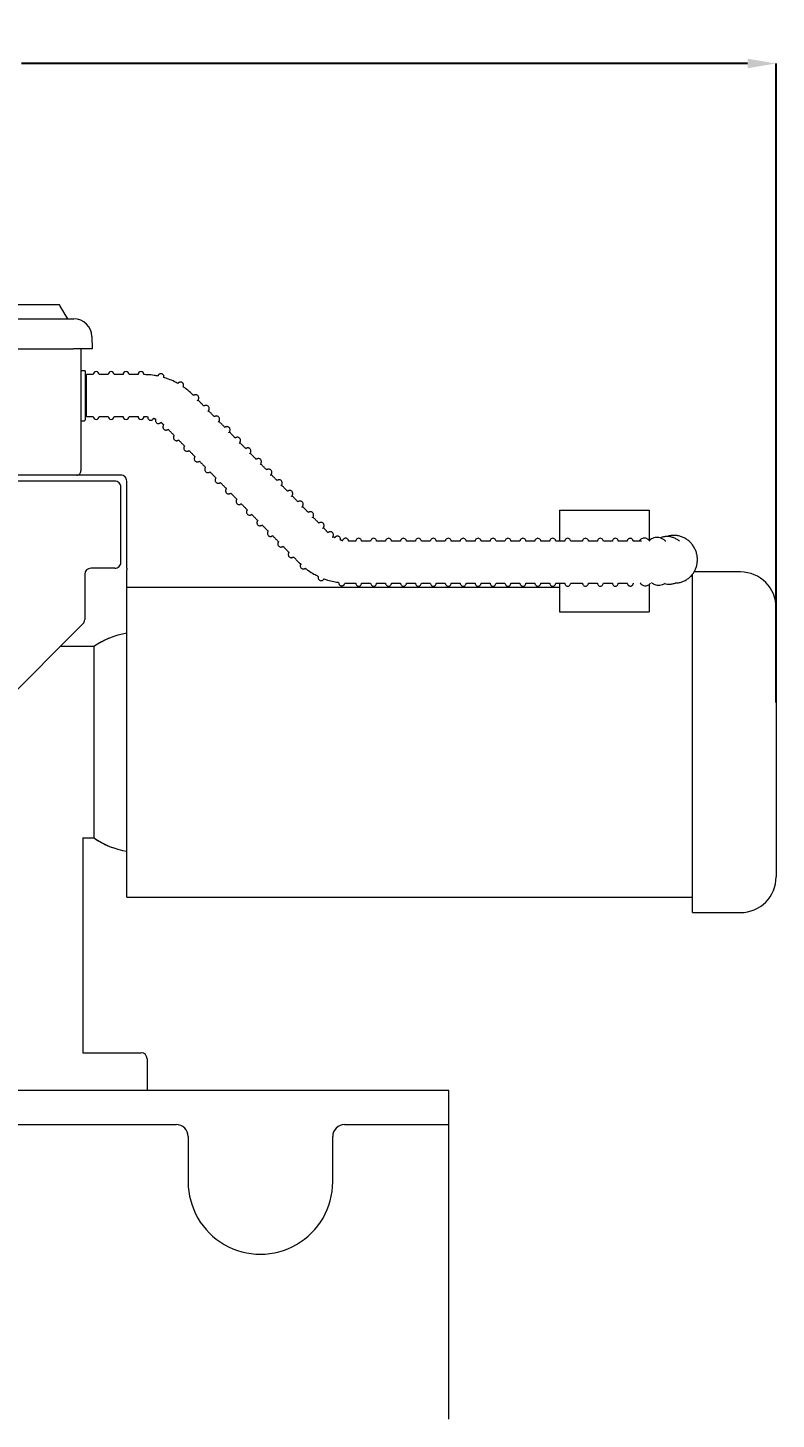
# Model space of a CAD drawing. Header units: inches. Extents: x 13.3 to 24.9, y 7.7 to 19.8.
# Drawn here: x 21.03 to 24.94, y 12.56 to 19.84 of the extents above; entities that cross this region are included whole.
import ezdxf

# ---------------------------------------------------------------- set-up
doc = ezdxf.new("R2010")
doc.units = ezdxf.units.IN
doc.header["$MEASUREMENT"] = 0
doc.header["$PDSIZE"] = -1
doc.layers.add('DIM', color=1, linetype='Continuous')
doc.styles.add('SLDTEXTSTYLE0', font='ARIAL.TTF', dxfattribs={"width": 0.7})
doc.dimstyles.new('SLDDIMSTYLE0', dxfattribs={"dimtxt": 0.125, "dimasz": 0.15, "dimexe": 0, "dimexo": 0.0625, "dimgap": 0.03125, "dimtad": 0, "dimtih": 1, "dimtoh": 1, "dimdec": 3, "dimlfac": 4, "dimrnd": 1e-09, "dimzin": 12, "dimdsep": 46, "dimtxsty": 'SLDTEXTSTYLE0', "dimsah": 1, "dimcen": 0.09, "dimadec": 0, "dimazin": 0, "dimtfac": 1, "dimtdec": 3, "dimtofl": 0, "dimtmove": 0, "dimatfit": 3, "dimfxl": 0, "dimtolj": 1, "dimtzin": 12, "dimarcsym": 0})

# ---------------------------------------------------------------- blocks, each defined once
blk = doc.blocks.new('*D13')
at = {"color": 0, "linetype": 'ByBlock', "lineweight": -2}
for p, q in [((16.5172, 18.5912), (16.5172, 19.6537)), ((16.6672, 19.6537), (20.4652, 19.6537)), ((24.7908, 19.6537), (20.9928, 19.6537)), ((24.9408, 16.3108), (24.9408, 19.6537))]:
    blk.add_line(p, q, dxfattribs=at)
at = {"color": 0, "linetype": 'ByBlock'}
for points in [[(16.5172, 19.6537), (16.6672, 19.6287), (16.6672, 19.6787)], [(24.9408, 19.6537), (24.7908, 19.6287), (24.7908, 19.6787)]]:
    blk.add_solid(points, dxfattribs=at)
at = {"layer": 'DEFPOINTS', "color": 0, "linetype": 'ByBlock'}
for p in [(16.5172, 18.5287), (24.9408, 16.2483)]:
    blk.add_point(p, dxfattribs=at)
at = {"color": 0, "linetype": 'ByBlock', "insert": (20.729, 19.6537), "char_height": 0.125, "attachment_point": 5, "style": 'SLDTEXTSTYLE0'}
blk.add_mtext('33 11/16', dxfattribs=at)

msp = doc.modelspace()

# ---------------------------------------------------------------- linework, layer by layer
at = {"color": 7, "linetype": 'Continuous', "lineweight": 15}
for p, q in [((19.717534, 18.317434), (21.26485, 18.317434)), ((21.26485, 18.317434), (21.266471, 18.317434)), ((21.360207, 18.225321), (21.361327, 18.161185)), ((19.734068, 18.161185), (21.26485, 18.161185)), ((21.361327, 18.161185), (21.26485, 18.161185)), ((21.302924, 18.161185), (21.302924, 17.527989)), ((21.302924, 18.048434), (21.320424, 18.048434)), ((21.325425, 18.04356), (21.325425, 18.005944)), ((21.325425, 18.005944), (21.325425, 17.968376)), ((21.332925, 17.907256), (21.332925, 18.026165)), ((21.325425, 17.968376), (21.325425, 17.793277)), ((21.332925, 17.807413), (21.332925, 17.907256)), ((21.325425, 17.793277), (21.325425, 17.78929)), ((21.280475, 17.500538), (19.965744, 17.500538)), ((21.144025, 17.469288), (20.574275, 17.469288)), ((21.480275, 17.469288), (21.144025, 17.469288)), ((21.511525, 17.500538), (21.280475, 17.500538)), ((21.302924, 17.527989), (21.302924, 17.522989)), ((21.542774, 17.01354), (21.542774, 17.469288)), ((21.511525, 17.044788), (21.511525, 17.43804)), ((23.807024, 17.316656), (24.275775, 17.316656)), ((23.807024, 17.316656), (23.807024, 17.251288)), ((23.807024, 17.251288), (23.807024, 17.241326)), ((24.275775, 17.316656), (24.275775, 17.251288)), ((24.275775, 17.251288), (24.275775, 17.241326)), ((23.807024, 17.241326), (23.807024, 17.154494)), ((24.275775, 17.241326), (24.275775, 17.15852)), ((21.322774, 16.98229), (21.322774, 16.745233)), ((21.480275, 17.01354), (21.354025, 17.01354)), ((21.542774, 17.01354), (21.542774, 17.00604)), ((21.542774, 16.632631), (21.542774, 17.00604)), ((24.503275, 15.212856), (24.503275, 16.98234)), ((23.807024, 16.935744), (23.807024, 16.786031)), ((24.275775, 16.928716), (24.275775, 16.786031)), ((23.807024, 16.786031), (24.275775, 16.786031)), ((24.940775, 16.806607), (24.940775, 15.400357)), ((21.313621, 16.723137), (20.893927, 16.303442)), ((21.370024, 16.603481), (21.370024, 15.603482)), ((21.542774, 16.103481), (21.542774, 16.632631)), ((21.542774, 15.297238), (21.542774, 16.632631)), ((21.542774, 15.293482), (21.542774, 16.103481)), ((21.313775, 15.603482), (21.313775, 14.479482)), ((21.313775, 15.603482), (21.313775, 14.479482)), ((21.313775, 14.479482), (21.617899, 14.479482)), ((21.313775, 14.479482), (21.617899, 14.479482)), ((21.64915, 14.448231), (21.64915, 14.282732)), ((21.64915, 14.448231), (21.64915, 14.282732)), ((23.228437, 14.282732), (20.167838, 14.282732)), ((23.228437, 12.562981), (23.228437, 14.282732)), ((19.901524, 14.10408), (21.801562, 14.10408)), ((22.682812, 14.10408), (23.228437, 14.10408)), ((21.864062, 14.041582), (21.864062, 13.804081)), ((22.620312, 13.804081), (22.620312, 14.041582))]:
    msp.add_line(p, q, dxfattribs=at)
at = {"color": 7, "linetype": 'Continuous', "lineweight": 15, "flags": 128}
msp.add_lwpolyline([(21.2336, 18.317434), (21.219665, 18.341569), (21.208505, 18.360901), (21.200127, 18.37541), (21.194539, 18.38509), (21.191743, 18.389934), (21.191393, 18.390539)], dxfattribs=at)
at = {"color": 7, "linetype": 'Continuous', "lineweight": 15}
for centre, radius, start, end in [((21.266472, 18.223685), 0.093749, 1.0003365, 90.0001756), ((21.382925, 18.026163), 0.015625, 0.0043026, 179.9956974), ((21.46105, 18.026163), 0.015625, 0.0043026, 179.9956974), ((21.539174, 18.026163), 0.015625, 0.0043026, 179.9956974), ((21.6173, 18.026163), 0.015625, 0.0043026, 179.9956974), ((21.320425, 17.789289), 0.004999, 269.9857309, 0.0142691), ((21.382925, 17.807414), 0.015625, 180.0043026, 359.9956974), ((21.46105, 17.807414), 0.015625, 180.0043026, 359.9956974), ((21.539174, 17.807414), 0.015625, 180.0043026, 359.9956974), ((21.6173, 17.807414), 0.015625, 180.0043026, 359.9956974), ((21.280475, 17.522988), 0.022449, 270.0007571, 0.0022375), ((21.480277, 17.43804), 0.031249, 0.0012325, 90.0030701), ((21.511528, 17.469292), 0.031247, 359.9932576, 90.0045911), ((22.756132, 17.154495), 0.015625, 359.9956977, 180.0043023), ((22.834257, 17.154495), 0.015625, 359.9956977, 180.0043023), ((22.912382, 17.154495), 0.015625, 359.9956977, 180.0043023), ((22.990507, 17.154495), 0.015625, 359.9935464, 180.0064536), ((23.068632, 17.154495), 0.015625, 359.9956977, 180.0043023), ((23.146757, 17.154495), 0.015625, 359.9956977, 180.0043023), ((23.224882, 17.154495), 0.015625, 359.9956977, 180.0043023), ((23.303007, 17.154495), 0.015625, 359.9956977, 180.0043023), ((23.381132, 17.154495), 0.015625, 359.9935464, 180.0064536), ((23.459257, 17.154495), 0.015625, 359.9956977, 180.0043023), ((23.537382, 17.154495), 0.015625, 359.9935464, 180.0064536), ((23.615507, 17.154495), 0.015625, 359.9956977, 180.0043023), ((23.693632, 17.154495), 0.015625, 359.9956977, 180.0043023), ((23.771757, 17.154495), 0.015625, 359.9956977, 180.0043023), ((23.849882, 17.154495), 0.015625, 359.9956977, 180.0043023), ((23.942924, 17.154495), 0.015625, 359.9956977, 180.0043023), ((24.02105, 17.154495), 0.015625, 359.9956977, 180.0043023), ((24.099175, 17.154495), 0.015625, 359.9935464, 180.0064536), ((21.480277, 17.044789), 0.031249, 269.9969299, 359.9987675), ((21.354027, 16.982288), 0.031253, 90.0042747, 179.9957253), ((24.753276, 16.806606), 0.1875, 0.0002251, 90.0001334), ((22.756132, 16.935743), 0.015625, 179.9956977, 0.0043023), ((22.834257, 16.935743), 0.015625, 179.9956977, 0.0043023), ((22.912382, 16.935743), 0.015625, 179.9956977, 0.0043023), ((22.990507, 16.935743), 0.015625, 179.9935464, 0.0064536), ((23.068632, 16.935743), 0.015625, 179.9956977, 0.0043023), ((23.146757, 16.935743), 0.015625, 179.9956977, 0.0043023), ((23.224882, 16.935743), 0.015625, 179.9956977, 0.0043023), ((23.303007, 16.935743), 0.015625, 179.9956977, 0.0043023), ((23.381132, 16.935743), 0.015625, 179.9935464, 0.0064536), ((23.459257, 16.935743), 0.015625, 179.9956977, 0.0043023), ((23.537382, 16.935743), 0.015625, 179.9935464, 0.0064536), ((23.615507, 16.935743), 0.015625, 179.9956977, 0.0043023), ((23.693632, 16.935743), 0.015625, 179.9956977, 0.0043023), ((23.771757, 16.935743), 0.015625, 179.9956977, 0.0043023), ((23.849882, 16.935743), 0.015625, 179.9956977, 0.0043023), ((23.942924, 16.935743), 0.015625, 179.9956977, 0.0043023), ((24.02105, 16.935743), 0.015625, 179.9956977, 0.0043023), ((24.099175, 16.935743), 0.015625, 179.9935464, 0.0064536), ((21.291534, 16.74523), 0.031241, 314.992627, 0.0046193), ((21.611558, 16.257465), 0.421979, 99.3813044, 124.9167281), ((21.611558, 16.257465), 0.421979, 112.5769914, 124.9167281), ((21.611396, 15.9492), 0.421641, 235.0781936, 249.795838), ((21.611396, 15.9492), 0.421641, 235.0781936, 260.6335277), ((24.753274, 15.400357), 0.187501, 270.0004384, 359.9999201), ((21.617897, 14.448229), 0.031253, 0.0042747, 89.9957253), ((21.617897, 14.448229), 0.031253, 0.0042747, 89.9957253), ((21.801565, 14.041583), 0.062497, 359.9990812, 90.0030701), ((22.682809, 14.041583), 0.062497, 89.9980055, 180.0009189), ((22.242187, 13.804081), 0.378125, 179.9999097, 0.0000903)]:
    msp.add_arc(centre, radius, start, end, dxfattribs=at)
for points in [[(21.191393, 18.390539), (17.275806, 18.390539)], [(21.367299, 18.026165), (21.332925, 18.026165)], [(21.445425, 18.026165), (21.39855, 18.026165)], [(21.523549, 18.026165), (21.476675, 18.026165)], [(21.601675, 18.026165), (21.554799, 18.026165)], [(21.634031, 18.026165), (21.632925, 18.026165)], [(21.892811, 17.916466), (21.89074, 17.918573)], [(21.947451, 17.860839), (21.914667, 17.894215)], [(22.002092, 17.805214), (21.969308, 17.838591)], [(21.302924, 17.784289), (21.320424, 17.784289)], [(21.332925, 17.807413), (21.367299, 17.807413)], [(21.39855, 17.807413), (21.445425, 17.807413)], [(21.476675, 17.807413), (21.523549, 17.807413)], [(21.554799, 17.807413), (21.601675, 17.807413)], [(21.632925, 17.807413), (21.634031, 17.807413)], [(21.683054, 17.798564), (21.69507, 17.793268)], [(21.721345, 17.777116), (21.734686, 17.765282)], [(21.734686, 17.765282), (21.736757, 17.763172)], [(22.056734, 17.74959), (22.023949, 17.782966)], [(21.758613, 17.740923), (21.791397, 17.707547)], [(21.813254, 17.685296), (21.846039, 17.651922)], [(22.111375, 17.693965), (22.078591, 17.727339)], [(21.867895, 17.629672), (21.90068, 17.596298)], [(22.166016, 17.63834), (22.133232, 17.671714)], [(22.220657, 17.582713), (22.187872, 17.616089)], [(21.922537, 17.574047), (21.955322, 17.540671)], [(22.275299, 17.527088), (22.242514, 17.560464)], [(21.977178, 17.518422), (22.009962, 17.485046)], [(22.32994, 17.471463), (22.297155, 17.504837)], [(22.031819, 17.462795), (22.064603, 17.429421)], [(22.08646, 17.40717), (22.119245, 17.373796)], [(22.384581, 17.415839), (22.351797, 17.449213)], [(22.439222, 17.360214), (22.406437, 17.393588)], [(22.141102, 17.351546), (22.173886, 17.318169)], [(22.493864, 17.304587), (22.461079, 17.337963)], [(22.195743, 17.295921), (22.228528, 17.262545)], [(22.548505, 17.248962), (22.51572, 17.282338)], [(22.250383, 17.240296), (22.283168, 17.20692)], [(22.305025, 17.184669), (22.33781, 17.151295)], [(22.597034, 17.199558), (22.570362, 17.226711)], [(22.631516, 17.172586), (22.620494, 17.179682)], [(22.359666, 17.129044), (22.392451, 17.09567)], [(22.672594, 17.157368), (22.659927, 17.16074)], [(22.740507, 17.154494), (22.703341, 17.154494)], [(22.818632, 17.154494), (22.771757, 17.154494)], [(22.896757, 17.154494), (22.849882, 17.154494)], [(22.974882, 17.154494), (22.928007, 17.154494)], [(23.053007, 17.154494), (23.006132, 17.154494)], [(23.131132, 17.154494), (23.084257, 17.154494)], [(23.209257, 17.154494), (23.162383, 17.154494)], [(23.287382, 17.154494), (23.240507, 17.154494)], [(23.365508, 17.154494), (23.318632, 17.154494)], [(23.443632, 17.154494), (23.396757, 17.154494)], [(23.521757, 17.154494), (23.474882, 17.154494)], [(23.599882, 17.154494), (23.553006, 17.154494)], [(23.678007, 17.154494), (23.631132, 17.154494)], [(23.756132, 17.154494), (23.709257, 17.154494)], [(23.834257, 17.154494), (23.787382, 17.154494)], [(23.927299, 17.154494), (23.865507, 17.154494)], [(24.005425, 17.154494), (23.958549, 17.154494)], [(24.08355, 17.154494), (24.036675, 17.154494)], [(24.161318, 17.154494), (24.114799, 17.154494)], [(22.414308, 17.073419), (22.44386, 17.043336)], [(22.44386, 17.043336), (22.453548, 17.033836)], [(24.753275, 16.994105), (24.511213, 16.994105)], [(22.139525, 16.913482), (21.542774, 16.913482)], [(23.807024, 16.913482), (22.139525, 16.913482)], [(22.68366, 16.936141), (22.700567, 16.935744)], [(22.700567, 16.935744), (22.740507, 16.935744)], [(22.771757, 16.935744), (22.818632, 16.935744)], [(22.849882, 16.935744), (22.896757, 16.935744)], [(22.928007, 16.935744), (22.974882, 16.935744)], [(23.006132, 16.935744), (23.053007, 16.935744)], [(23.084257, 16.935744), (23.131132, 16.935744)], [(23.162383, 16.935744), (23.209257, 16.935744)], [(23.240507, 16.935744), (23.287382, 16.935744)], [(23.318632, 16.935744), (23.365508, 16.935744)], [(23.396757, 16.935744), (23.443632, 16.935744)], [(23.474882, 16.935744), (23.521757, 16.935744)], [(23.553006, 16.935744), (23.599882, 16.935744)], [(23.631132, 16.935744), (23.678007, 16.935744)], [(23.709257, 16.935744), (23.756132, 16.935744)], [(23.787382, 16.935744), (23.834257, 16.935744)], [(23.865507, 16.935744), (23.927299, 16.935744)], [(23.958549, 16.935744), (24.005425, 16.935744)], [(24.036675, 16.935744), (24.08355, 16.935744)], [(24.114799, 16.935744), (24.162023, 16.935744)], [(21.370024, 16.603481), (21.193966, 16.603481)], [(21.370024, 16.603481), (21.193966, 16.603481)], [(21.313775, 15.603482), (21.370024, 15.603482)], [(21.313775, 15.603482), (21.370024, 15.603482)], [(21.542774, 15.293482), (22.139525, 15.293482)], [(22.139525, 15.293482), (24.503275, 15.293482)], [(24.503275, 15.212856), (24.753275, 15.212856)]]:
    msp.add_open_spline(points, degree=1, dxfattribs=at)
for points, knots in [([(21.320424, 18.048434), (21.32098, 18.048381), (21.322086, 18.048276), (21.323567, 18.047461), (21.324708, 18.04625), (21.325303, 18.044894), (21.325419, 18.043966), (21.325425, 18.043584), (21.325425, 18.04356)], [0, 0, 0, 0, 0.21495588, 0.42796418, 0.63951626, 0.85178595, 0.99057902, 1, 1, 1, 1]), ([(21.706514, 18.018798), (21.699623, 18.020086), (21.681777, 18.023419), (21.65751, 18.025787), (21.6402, 18.026065), (21.634031, 18.026165)], [0, 0, 0, 0, 0.28821205, 0.74636977, 1, 1, 1, 1]), ([(21.736723, 18.011371), (21.736813, 18.012033), (21.737003, 18.013429), (21.737061, 18.015606), (21.736817, 18.018171), (21.735937, 18.021436), (21.733772, 18.025305), (21.729865, 18.028904), (21.724563, 18.031083), (21.719092, 18.031199), (21.71456, 18.029747), (21.711376, 18.027689), (21.709298, 18.025605), (21.708002, 18.023823), (21.707115, 18.022279), (21.706458, 18.020895), (21.706107, 18.019953), (21.705955, 18.019545)], [0, 0, 0, 0, 0.040824752, 0.086166637, 0.132961588, 0.19802291, 0.291731652, 0.400314541, 0.516797248, 0.634712297, 0.727365628, 0.804009787, 0.864490084, 0.906422429, 0.938493115, 0.973360972, 1, 1, 1, 1]), ([(21.81118, 17.979593), (21.805016, 17.98293), (21.789056, 17.991569), (21.763944, 18.002492), (21.7446, 18.008679), (21.735866, 18.011472)], [0, 0, 0, 0, 0.25662346, 0.66438046, 1, 1, 1, 1]), ([(21.8385, 17.964133), (21.838766, 17.96486), (21.839425, 17.966662), (21.840006, 17.969839), (21.83998, 17.973924), (21.838643, 17.97864), (21.835406, 17.983291), (21.830466, 17.986587), (21.825123, 17.98778), (21.820546, 17.987334), (21.817122, 17.986105), (21.814481, 17.984561), (21.812188, 17.982678), (21.810665, 17.981236), (21.809919, 17.980328), (21.809878, 17.980278)], [0, 0, 0, 0, 0.047333929, 0.117454837, 0.196639501, 0.295806295, 0.413103044, 0.536282044, 0.650793471, 0.741482396, 0.814490136, 0.872076854, 0.927964939, 0.996084808, 1, 1, 1, 1]), ([(21.89074, 17.918573), (21.885739, 17.923485), (21.872796, 17.936194), (21.854657, 17.95112), (21.841217, 17.960561), (21.836883, 17.963605)], [0, 0, 0, 0, 0.29908898, 0.77399773, 1, 1, 1, 1]), ([(21.912883, 17.88936), (21.913164, 17.889722), (21.914891, 17.891942), (21.917056, 17.895392), (21.918958, 17.90003), (21.919732, 17.904435), (21.91915, 17.90975), (21.916399, 17.915193), (21.911757, 17.919194), (21.906615, 17.921034), (21.902138, 17.921233), (21.898437, 17.920546), (21.895114, 17.919241), (21.892952, 17.918161), (21.891887, 17.917432), (21.891871, 17.917421)], [0, 0, 0, 0, 0.02515969, 0.15424645, 0.22169831, 0.29899864, 0.39707512, 0.50973001, 0.62512002, 0.72433861, 0.80354634, 0.86827064, 0.92921427, 0.99893516, 1, 1, 1, 1]), ([(21.967524, 17.833735), (21.967805, 17.834097), (21.969532, 17.836316), (21.971698, 17.839765), (21.973598, 17.844403), (21.974374, 17.848808), (21.97379, 17.854123), (21.971042, 17.859567), (21.966398, 17.86357), (21.961257, 17.865409), (21.956776, 17.865609), (21.953085, 17.864908), (21.949932, 17.86373), (21.948046, 17.862656), (21.947127, 17.862132)], [0, 0, 0, 0, 0.02543911, 0.15621555, 0.22453642, 0.30284545, 0.40219706, 0.5163554, 0.63324563, 0.73377465, 0.81398845, 0.87955426, 0.94129024, 1, 1, 1, 1]), ([(21.634031, 17.807413), (21.636789, 17.807393), (21.643186, 17.807348), (21.649505, 17.806332), (21.653099, 17.805754)], [0, 0, 0, 0, 0.43114675, 1, 1, 1, 1]), ([(21.652632, 17.804433), (21.652614, 17.803967), (21.652566, 17.802728), (21.652816, 17.800421), (21.653704, 17.797139), (21.655898, 17.793264), (21.659833, 17.789682), (21.665144, 17.787536), (21.670603, 17.787448), (21.675113, 17.788913), (21.678279, 17.790976), (21.680343, 17.793058), (21.68163, 17.794835), (21.682518, 17.796377), (21.683056, 17.797538), (21.683346, 17.798236), (21.683414, 17.798405)], [0, 0, 0, 0, 0.022393697, 0.05950384, 0.110931398, 0.184756294, 0.270132843, 0.361596269, 0.45375719, 0.526259202, 0.586233703, 0.633516047, 0.666247159, 0.691357155, 0.718875187, 0.727634431, 0.727634431, 0.727634431, 0.727634431]), ([(21.693732, 17.791982), (21.693546, 17.791348), (21.69297, 17.78939), (21.692724, 17.785861), (21.693484, 17.781218), (21.695946, 17.776423), (21.700411, 17.772384), (21.705863, 17.770408), (21.710876, 17.770396), (21.714668, 17.771432), (21.717514, 17.772895), (21.719855, 17.774604), (21.721222, 17.775897), (21.721918, 17.776607)], [0, 0, 0, 0, 0.016821223, 0.051936072, 0.089019081, 0.135557641, 0.186412533, 0.23886153, 0.279464187, 0.31230574, 0.338086107, 0.36059716, 0.385936495, 0.385936495, 0.385936495, 0.385936495]), ([(21.736428, 17.764782), (21.735542, 17.763492), (21.733973, 17.761207), (21.732461, 17.757278), (21.731681, 17.752897), (21.732296, 17.747564), (21.735074, 17.742131), (21.739733, 17.738153), (21.744872, 17.736346), (21.74934, 17.736154), (21.753023, 17.736867), (21.756309, 17.738107), (21.758321, 17.739263), (21.759369, 17.739865)], [0, 0, 0, 0, 0.09240062, 0.16371009, 0.24773384, 0.3540186, 0.47592314, 0.60058339, 0.70746112, 0.79282282, 0.86262688, 0.92846075, 1, 1, 1, 1]), ([(22.022164, 17.778108), (22.022446, 17.77847), (22.024172, 17.780691), (22.026338, 17.784141), (22.028239, 17.788778), (22.029016, 17.793183), (22.02843, 17.798499), (22.025682, 17.803943), (22.021039, 17.807944), (22.015898, 17.809784), (22.011418, 17.809984), (22.007727, 17.809283), (22.004574, 17.808106), (22.002688, 17.807031), (22.001769, 17.806507)], [0, 0, 0, 0, 0.025486133, 0.15624776, 0.224574797, 0.302881772, 0.402233212, 0.516388544, 0.63327571, 0.73378164, 0.813993341, 0.879557427, 0.941291782, 1, 1, 1, 1]), ([(21.791069, 17.709157), (21.790183, 17.707867), (21.788614, 17.705582), (21.787103, 17.701652), (21.786322, 17.697271), (21.786938, 17.69194), (21.789714, 17.686505), (21.794375, 17.68253), (21.799513, 17.680717), (21.803981, 17.680532), (21.807665, 17.681238), (21.810949, 17.682484), (21.812962, 17.683637), (21.81401, 17.684238)], [0, 0, 0, 0, 0.09238913, 0.16374239, 0.24772114, 0.3540068, 0.47590179, 0.60058072, 0.70747485, 0.79283523, 0.86263137, 0.9284821, 1, 1, 1, 1]), ([(22.076806, 17.722484), (22.077088, 17.722846), (22.078814, 17.725066), (22.080979, 17.728516), (22.082881, 17.733154), (22.083658, 17.737558), (22.083072, 17.742874), (22.080324, 17.748318), (22.075679, 17.752318), (22.07054, 17.754156), (22.066059, 17.75436), (22.062368, 17.753659), (22.059215, 17.752481), (22.057329, 17.751406), (22.05641, 17.750883)], [0, 0, 0, 0, 0.0254868, 0.15625188, 0.22458071, 0.30288975, 0.40224381, 0.51640215, 0.63326401, 0.73377259, 0.81398844, 0.87955425, 0.94129024, 1, 1, 1, 1]), ([(22.131447, 17.666859), (22.131729, 17.667221), (22.133455, 17.669441), (22.135621, 17.672891), (22.137523, 17.677529), (22.138297, 17.681934), (22.137715, 17.687249), (22.134964, 17.692691), (22.130322, 17.696693), (22.125181, 17.698531), (22.1207, 17.698736), (22.117008, 17.698034), (22.113856, 17.696856), (22.111971, 17.695782), (22.111052, 17.695258)], [0, 0, 0, 0, 0.02548716, 0.15625406, 0.22458385, 0.30289029, 0.4022433, 0.51636446, 0.63325634, 0.73376632, 0.81400499, 0.87957172, 0.94130857, 1, 1, 1, 1]), ([(21.84571, 17.653532), (21.844825, 17.652242), (21.843257, 17.649955), (21.841744, 17.646026), (21.840964, 17.641646), (21.84158, 17.636314), (21.844355, 17.63088), (21.849016, 17.626906), (21.854154, 17.625092), (21.858621, 17.624907), (21.862306, 17.625613), (21.86559, 17.626859), (21.867604, 17.628013), (21.868652, 17.628613)], [0, 0, 0, 0, 0.09242887, 0.16373925, 0.24776407, 0.35400415, 0.47589966, 0.60057913, 0.70745188, 0.79281264, 0.86260908, 0.92848179, 1, 1, 1, 1]), ([(22.186089, 17.611234), (22.18637, 17.611595), (22.188097, 17.613815), (22.190262, 17.617265), (22.192163, 17.621903), (22.192939, 17.626307), (22.192355, 17.631623), (22.189606, 17.637066), (22.184963, 17.641068), (22.179822, 17.642908), (22.175342, 17.643107), (22.171649, 17.642411), (22.168498, 17.641228), (22.166611, 17.640156), (22.165692, 17.639633)], [0, 0, 0, 0, 0.02543951, 0.15625502, 0.22453653, 0.30288961, 0.40219959, 0.51635971, 0.63325177, 0.73376192, 0.81399868, 0.87955767, 0.94130983, 1, 1, 1, 1]), ([(21.900352, 17.597905), (21.899466, 17.596615), (21.897897, 17.594331), (21.896384, 17.590402), (21.895606, 17.586021), (21.896221, 17.580689), (21.898997, 17.575255), (21.903658, 17.571281), (21.908795, 17.569467), (21.913263, 17.569282), (21.916946, 17.569989), (21.920232, 17.571231), (21.922244, 17.572387), (21.923292, 17.572989)], [0, 0, 0, 0, 0.09240614, 0.16371987, 0.24774477, 0.35398984, 0.47589109, 0.60057642, 0.70745419, 0.79281895, 0.86261867, 0.92845648, 1, 1, 1, 1]), ([(21.954993, 17.54228), (21.954107, 17.540991), (21.952538, 17.538706), (21.951026, 17.534777), (21.950246, 17.530396), (21.950861, 17.525063), (21.953638, 17.519629), (21.958299, 17.515656), (21.963436, 17.513843), (21.967904, 17.513657), (21.971588, 17.514364), (21.974873, 17.515606), (21.976886, 17.516762), (21.977934, 17.517364)], [0, 0, 0, 0, 0.09240294, 0.16371421, 0.24774007, 0.3540275, 0.4759351, 0.60056839, 0.70746431, 0.79282612, 0.86262343, 0.92845895, 1, 1, 1, 1]), ([(22.240729, 17.555607), (22.241011, 17.555969), (22.242737, 17.558189), (22.244903, 17.561639), (22.246804, 17.566277), (22.247581, 17.570682), (22.246995, 17.575997), (22.244247, 17.581441), (22.239603, 17.585443), (22.234463, 17.587283), (22.229983, 17.587483), (22.226291, 17.586782), (22.223139, 17.585604), (22.221253, 17.58453), (22.220333, 17.584006)], [0, 0, 0, 0, 0.025486133, 0.15624776, 0.224574797, 0.302881772, 0.402233212, 0.516388544, 0.63327571, 0.73378164, 0.813993341, 0.879557427, 0.941291782, 1, 1, 1, 1]), ([(22.009633, 17.486656), (22.008748, 17.485366), (22.007179, 17.48308), (22.005668, 17.479151), (22.004887, 17.47477), (22.005503, 17.469438), (22.008279, 17.464003), (22.01294, 17.460029), (22.018078, 17.458215), (22.022546, 17.45803), (22.02623, 17.458736), (22.029514, 17.459983), (22.031527, 17.461136), (22.032575, 17.461737)], [0, 0, 0, 0, 0.09238913, 0.16374239, 0.24772114, 0.3540068, 0.47590179, 0.60058072, 0.70747485, 0.79283523, 0.86263137, 0.9284821, 1, 1, 1, 1]), ([(22.295371, 17.499982), (22.295652, 17.500344), (22.297379, 17.502564), (22.299544, 17.506015), (22.301446, 17.510652), (22.302222, 17.515057), (22.301637, 17.520372), (22.298889, 17.525817), (22.294244, 17.529816), (22.289105, 17.531655), (22.284624, 17.531859), (22.280933, 17.531157), (22.27778, 17.529979), (22.275894, 17.528905), (22.274975, 17.528381)], [0, 0, 0, 0, 0.0254868, 0.15625188, 0.22458071, 0.30288975, 0.40224381, 0.51640215, 0.63326401, 0.73377259, 0.81398844, 0.87955425, 0.94129024, 1, 1, 1, 1]), ([(22.350012, 17.444357), (22.350294, 17.44472), (22.35202, 17.44694), (22.354185, 17.45039), (22.356088, 17.455028), (22.356862, 17.459433), (22.356279, 17.464748), (22.35353, 17.470192), (22.348886, 17.474192), (22.343746, 17.47603), (22.339265, 17.476234), (22.335573, 17.475532), (22.332421, 17.474355), (22.330535, 17.47328), (22.329616, 17.472756)], [0, 0, 0, 0, 0.0254869, 0.15625243, 0.22458152, 0.30288715, 0.40223912, 0.51639787, 0.63326015, 0.73376909, 0.81400693, 0.87957298, 0.94130918, 1, 1, 1, 1]), ([(22.064275, 17.431031), (22.063389, 17.429741), (22.06182, 17.427456), (22.06031, 17.423526), (22.059528, 17.419145), (22.060144, 17.413814), (22.06292, 17.408379), (22.067581, 17.404404), (22.072719, 17.402591), (22.077187, 17.402406), (22.080871, 17.403112), (22.084155, 17.404357), (22.086169, 17.405511), (22.087217, 17.406112)], [0, 0, 0, 0, 0.09238926, 0.16374263, 0.2477215, 0.35400732, 0.47590248, 0.60058159, 0.70747588, 0.79281323, 0.86260947, 0.928482, 1, 1, 1, 1]), ([(22.404654, 17.388733), (22.404935, 17.389095), (22.40666, 17.391316), (22.408828, 17.394764), (22.410727, 17.399403), (22.411504, 17.403807), (22.410921, 17.409123), (22.40817, 17.414565), (22.403528, 17.418567), (22.398387, 17.420405), (22.393907, 17.42061), (22.390215, 17.419908), (22.387062, 17.41873), (22.385176, 17.417656), (22.384257, 17.417132)], [0, 0, 0, 0, 0.02547359, 0.15625016, 0.2245711, 0.30288022, 0.40223193, 0.51635161, 0.63324196, 0.73375064, 0.81398826, 0.87955414, 0.94129018, 1, 1, 1, 1]), ([(22.118916, 17.375406), (22.118031, 17.374116), (22.116461, 17.37183), (22.114951, 17.3679), (22.11417, 17.36352), (22.114786, 17.358188), (22.117562, 17.352754), (22.122223, 17.34878), (22.12736, 17.346966), (22.131828, 17.346781), (22.135512, 17.347487), (22.138796, 17.348733), (22.140809, 17.349887), (22.141857, 17.350487)], [0, 0, 0, 0, 0.092442785, 0.163746018, 0.247772336, 0.35401431, 0.475912002, 0.600593699, 0.707468355, 0.792830635, 0.862628323, 0.928480513, 1, 1, 1, 1]), ([(22.173558, 17.319779), (22.172672, 17.318489), (22.171103, 17.316204), (22.169591, 17.312276), (22.16881, 17.307895), (22.169427, 17.302563), (22.172202, 17.297128), (22.176864, 17.293155), (22.182001, 17.291341), (22.186469, 17.291156), (22.190153, 17.291863), (22.193438, 17.293105), (22.195451, 17.294261), (22.196499, 17.294862)], [0, 0, 0, 0, 0.09240338, 0.16371499, 0.24774125, 0.35398315, 0.47593259, 0.60056648, 0.70746291, 0.79282513, 0.86262277, 0.92845861, 1, 1, 1, 1]), ([(22.459294, 17.333108), (22.459576, 17.333469), (22.461305, 17.335687), (22.463466, 17.33914), (22.46537, 17.343776), (22.466146, 17.348181), (22.46556, 17.353496), (22.462812, 17.35894), (22.458168, 17.362942), (22.453028, 17.364782), (22.448548, 17.364981), (22.444855, 17.364285), (22.441704, 17.363102), (22.439818, 17.362028), (22.438898, 17.361505)], [0, 0, 0, 0, 0.02545248, 0.15625511, 0.2245438, 0.30285316, 0.40220763, 0.51636644, 0.63325717, 0.73376616, 0.81398031, 0.87953854, 0.94128999, 1, 1, 1, 1]), ([(22.228198, 17.264154), (22.227313, 17.262865), (22.225744, 17.260579), (22.224232, 17.256651), (22.223452, 17.25227), (22.224068, 17.246937), (22.226844, 17.241502), (22.231504, 17.237527), (22.236643, 17.235717), (22.241111, 17.235531), (22.244794, 17.236238), (22.24808, 17.23748), (22.250092, 17.238636), (22.25114, 17.239238)], [0, 0, 0, 0, 0.09238981, 0.1637004, 0.24772547, 0.35401191, 0.47590779, 0.60058764, 0.70746706, 0.79282807, 0.86262472, 0.92845963, 1, 1, 1, 1]), ([(22.513936, 17.277481), (22.514217, 17.277843), (22.515944, 17.280063), (22.518109, 17.283513), (22.520011, 17.288151), (22.520787, 17.292556), (22.520202, 17.297871), (22.517453, 17.303315), (22.51281, 17.307317), (22.50767, 17.309157), (22.503189, 17.309357), (22.499498, 17.308656), (22.496345, 17.307478), (22.494459, 17.306404), (22.49354, 17.30588)], [0, 0, 0, 0, 0.025486133, 0.15624776, 0.224574797, 0.302881772, 0.402233212, 0.516388544, 0.63327571, 0.73378164, 0.813993341, 0.879557427, 0.941291782, 1, 1, 1, 1]), ([(22.568577, 17.221856), (22.568859, 17.222218), (22.570585, 17.224438), (22.57275, 17.227888), (22.574653, 17.232526), (22.575427, 17.236931), (22.574844, 17.242246), (22.572095, 17.247691), (22.567451, 17.25169), (22.562311, 17.253529), (22.55783, 17.253733), (22.554138, 17.253031), (22.550986, 17.251854), (22.5491, 17.250779), (22.548181, 17.250255)], [0, 0, 0, 0, 0.0254869, 0.15625243, 0.22458152, 0.30288715, 0.40223912, 0.51639787, 0.63326015, 0.73376909, 0.81400693, 0.87957298, 0.94130918, 1, 1, 1, 1]), ([(22.28284, 17.20853), (22.281954, 17.20724), (22.280385, 17.204954), (22.278874, 17.201025), (22.278093, 17.196644), (22.278709, 17.191312), (22.281485, 17.185877), (22.286146, 17.181903), (22.291284, 17.18009), (22.295751, 17.179904), (22.299435, 17.180611), (22.30272, 17.181856), (22.304733, 17.18301), (22.305782, 17.183611)], [0, 0, 0, 0, 0.09238926, 0.16374263, 0.2477215, 0.35400732, 0.47590248, 0.60058159, 0.70747588, 0.79281323, 0.86260947, 0.928482, 1, 1, 1, 1]), ([(22.619613, 17.175712), (22.619843, 17.176068), (22.620811, 17.177568), (22.622152, 17.180259), (22.623528, 17.183947), (22.624172, 17.188166), (22.623591, 17.193202), (22.621023, 17.19846), (22.616483, 17.202556), (22.611228, 17.204517), (22.606549, 17.2047), (22.60284, 17.203929), (22.599753, 17.202621), (22.597619, 17.201404), (22.596503, 17.200548), (22.596252, 17.200356)], [0, 0, 0, 0, 0.02474608, 0.10418331, 0.17485861, 0.25377518, 0.35095274, 0.46622971, 0.58740341, 0.69866795, 0.7864798, 0.85737636, 0.91792904, 0.98159424, 1, 1, 1, 1]), ([(22.660398, 17.160433), (22.660537, 17.160936), (22.660974, 17.162509), (22.661177, 17.165458), (22.660773, 17.169386), (22.659055, 17.173765), (22.655629, 17.177929), (22.650565, 17.180833), (22.645102, 17.181651), (22.640429, 17.1808), (22.63705, 17.179204), (22.634696, 17.177445), (22.632978, 17.175691), (22.631888, 17.174353), (22.631358, 17.173524), (22.631242, 17.173342)], [0, 0, 0, 0, 0.03349093, 0.10475544, 0.18818821, 0.28541231, 0.40250651, 0.52767638, 0.65166633, 0.74908813, 0.82862548, 0.88957707, 0.93682584, 0.98609288, 1, 1, 1, 1]), ([(24.362847, 17.154872), (24.362093, 17.155577), (24.357457, 17.159766), (24.348372, 17.166363), (24.334746, 17.172401), (24.320808, 17.174999), (24.30711, 17.174245), (24.294171, 17.170268), (24.283511, 17.16456), (24.27797, 17.159476), (24.275775, 17.157462)], [0.767792543, 0.767792543, 0.767792543, 0.767792543, 0.77522178, 0.812743289, 0.848155692, 0.881687197, 0.913954066, 0.945946561, 0.97859253, 1, 1, 1, 1]), ([(24.43449, 17.154872), (24.431652, 17.157273), (24.423954, 17.16317), (24.410452, 17.170917), (24.393934, 17.176869), (24.376936, 17.179711), (24.359999, 17.179237), (24.345746, 17.176573), (24.337761, 17.172995), (24.33488, 17.171704)], [0.748107762, 0.748107762, 0.748107762, 0.748107762, 0.774434439, 0.816703473, 0.857932296, 0.898297464, 0.938082154, 0.977657028, 1, 1, 1, 1]), ([(24.412226, 16.936589), (24.414808, 16.936534), (24.423728, 16.936345), (24.438825, 16.939279), (24.456882, 16.945257), (24.473707, 16.954299), (24.488885, 16.965935), (24.502046, 16.979934), (24.512863, 16.995937), (24.521078, 17.013548), (24.526485, 17.032336), (24.528948, 17.051837), (24.528405, 17.07157), (24.524862, 17.091045), (24.518409, 17.109779), (24.509196, 17.127302), (24.497448, 17.143173), (24.483463, 17.156998), (24.467579, 17.168415), (24.450201, 17.177148), (24.431771, 17.182957), (24.412729, 17.185755), (24.393645, 17.185242), (24.378641, 17.18294), (24.370527, 17.179823), (24.368328, 17.178978)], [0, 0, 0, 0, 0.01838403, 0.06350166, 0.10856342, 0.15365949, 0.1988785, 0.24429905, 0.28998074, 0.33595628, 0.38221546, 0.42874508, 0.47548068, 0.52234671, 0.56926636, 0.61613907, 0.66288319, 0.70942875, 0.75571415, 0.80171569, 0.84743167, 0.89288415, 0.93812513, 0.98323167, 1, 1, 1, 1]), ([(22.337481, 17.152905), (22.336595, 17.151614), (22.335026, 17.149329), (22.333515, 17.145399), (22.332735, 17.141019), (22.333351, 17.135687), (22.336127, 17.130253), (22.340788, 17.126278), (22.345925, 17.124465), (22.350393, 17.12428), (22.354077, 17.124986), (22.35736, 17.126232), (22.359374, 17.127385), (22.360422, 17.127986)], [0, 0, 0, 0, 0.092442785, 0.163746018, 0.247772336, 0.35401431, 0.475912002, 0.600593699, 0.707468355, 0.792830635, 0.862628323, 0.928480513, 1, 1, 1, 1]), ([(22.703518, 17.154494), (22.70352, 17.154853), (22.70351, 17.155572), (22.703421, 17.156787), (22.703149, 17.158551), (22.702363, 17.161218), (22.700435, 17.164709), (22.696911, 17.168171), (22.691917, 17.170506), (22.686373, 17.170938), (22.681463, 17.169585), (22.677816, 17.167245), (22.67538, 17.164666), (22.673942, 17.162293), (22.673268, 17.160781), (22.673059, 17.160113), (22.673041, 17.160057)], [0.081112709, 0.081112709, 0.081112709, 0.081112709, 0.103432453, 0.125664919, 0.156640947, 0.213960414, 0.297215042, 0.401249643, 0.515021896, 0.632007183, 0.73861912, 0.825018777, 0.897709996, 0.956603892, 0.996386636, 1, 1, 1, 1]), ([(24.1932, 17.154555), (24.19307, 17.155329), (24.192793, 17.15697), (24.191958, 17.159741), (24.190433, 17.162888), (24.187634, 17.166281), (24.183332, 17.169142), (24.17756, 17.170522), (24.171804, 17.169631), (24.167342, 17.167139), (24.164517, 17.164313), (24.162817, 17.161658), (24.16178, 17.159244), (24.161135, 17.157097), (24.160889, 17.155675), (24.160779, 17.155043)], [0, 0, 0, 0, 0.04830036, 0.10234209, 0.17752149, 0.26196427, 0.3700964, 0.48951606, 0.61896589, 0.71849101, 0.79922199, 0.86241542, 0.91129303, 0.96049872, 1, 1, 1, 1]), ([(24.235362, 17.155345), (24.23264, 17.155275), (24.221201, 17.154982), (24.206923, 17.154738), (24.195368, 17.154638), (24.19253, 17.154613)], [0, 0, 0, 0, 0.19074303, 0.80128276, 1, 1, 1, 1]), ([(24.279183, 17.154872), (24.276894, 17.157891), (24.272162, 17.163118), (24.263765, 17.168745), (24.254584, 17.171638), (24.245046, 17.171402), (24.236151, 17.168023), (24.228564, 17.162478), (24.224726, 17.157568), (24.22277, 17.155066)], [0.811550529, 0.811550529, 0.811550529, 0.811550529, 0.843171193, 0.870035357, 0.895089579, 0.922502509, 0.948078615, 0.973548607, 1, 1, 1, 1]), ([(22.392123, 17.09728), (22.391237, 17.09599), (22.389668, 17.093704), (22.388155, 17.089774), (22.387375, 17.085394), (22.387991, 17.080062), (22.390768, 17.074629), (22.395428, 17.070653), (22.400566, 17.06884), (22.405034, 17.068655), (22.408718, 17.069362), (22.412003, 17.070604), (22.414015, 17.071759), (22.415063, 17.072361)], [0, 0, 0, 0, 0.09244012, 0.16374971, 0.24777361, 0.35401252, 0.47591726, 0.60057773, 0.70747115, 0.79283097, 0.86262664, 0.92846063, 1, 1, 1, 1]), ([(22.454989, 17.038249), (22.454103, 17.036958), (22.452535, 17.034672), (22.451022, 17.030743), (22.450242, 17.026362), (22.450857, 17.02103), (22.453635, 17.015597), (22.458295, 17.011621), (22.463432, 17.009809), (22.467901, 17.009623), (22.471584, 17.01033), (22.474869, 17.011572), (22.476882, 17.012728), (22.47793, 17.01333)], [0, 0, 0, 0, 0.09244012, 0.16374971, 0.24777361, 0.35401252, 0.47591726, 0.60057773, 0.70747115, 0.79283097, 0.86262664, 0.92846063, 1, 1, 1, 1]), ([(22.476663, 17.013812), (22.48223, 17.009553), (22.496638, 16.998527), (22.51974, 16.983812), (22.537887, 16.974676), (22.546087, 16.970547)], [0, 0, 0, 0, 0.25655714, 0.66403874, 1, 1, 1, 1]), ([(22.544583, 16.968834), (22.544408, 16.967977), (22.544027, 16.966112), (22.544083, 16.962956), (22.544872, 16.959093), (22.54711, 16.954775), (22.551199, 16.950922), (22.556517, 16.948749), (22.561756, 16.948589), (22.56598, 16.94977), (22.568985, 16.951467), (22.571078, 16.953219), (22.572713, 16.955008), (22.573952, 16.956717), (22.574702, 16.957893), (22.574989, 16.958361)], [0, 0, 0, 0, 0.025500235, 0.055438436, 0.091422304, 0.139829221, 0.194940949, 0.251957787, 0.303603289, 0.345029277, 0.378494959, 0.403592935, 0.424408879, 0.449099557, 0.465118199, 0.465118199, 0.465118199, 0.465118199]), ([(22.573864, 16.95876), (22.58047, 16.956414), (22.597574, 16.950338), (22.624077, 16.943418), (22.644149, 16.940285), (22.653211, 16.93887)], [0, 0, 0, 0, 0.25658371, 0.6643711, 1, 1, 1, 1]), ([(22.652684, 16.935477), (22.652707, 16.93526), (22.652803, 16.934365), (22.653313, 16.932206), (22.654755, 16.928848), (22.657821, 16.925156), (22.662423, 16.922334), (22.66796, 16.921232), (22.673219, 16.922107), (22.677307, 16.924271), (22.680074, 16.926825), (22.681797, 16.929305), (22.682735, 16.931297), (22.683201, 16.932683), (22.68341, 16.933424), (22.683482, 16.933758), (22.683493, 16.933808)], [0, 0, 0, 0, 0.01493902, 0.06165017, 0.15125937, 0.26281132, 0.38471235, 0.51378987, 0.64092913, 0.74185093, 0.82639872, 0.8963547, 0.9473692, 0.97657178, 0.99649084, 1, 1, 1, 1]), ([(24.161732, 16.934139), (24.16194, 16.933168), (24.162382, 16.93111), (24.163815, 16.928016), (24.166244, 16.924695), (24.170189, 16.921654), (24.175612, 16.919899), (24.181351, 16.920231), (24.186104, 16.922307), (24.189366, 16.9251), (24.19135, 16.927838), (24.192546, 16.9303), (24.193346, 16.932721), (24.193736, 16.93457), (24.193926, 16.935678), (24.193958, 16.935866)], [0, 0, 0, 0, 0.033017593, 0.069946205, 0.112595788, 0.169055249, 0.232853783, 0.298281643, 0.356015894, 0.4024826, 0.439663754, 0.46787437, 0.49332107, 0.524410016, 0.530744781, 0.530744781, 0.530744781, 0.530744781]), ([(24.229666, 16.936404), (24.230179, 16.935663), (24.232691, 16.932031), (24.238595, 16.927163), (24.247107, 16.922631), (24.256359, 16.920982), (24.265578, 16.922376), (24.274013, 16.926621), (24.279641, 16.931647), (24.282524, 16.935068), (24.283345, 16.936119)], [0, 0, 0, 0, 0.007527387, 0.036883023, 0.062710322, 0.087557652, 0.11404014, 0.13923591, 0.165433216, 0.176570489, 0.176570489, 0.176570489, 0.176570489]), ([(24.288487, 16.938359), (24.289525, 16.937488), (24.294401, 16.933401), (24.304599, 16.92861), (24.318409, 16.924841), (24.332247, 16.924659), (24.345469, 16.927655), (24.354782, 16.93215), (24.359658, 16.935353), (24.360755, 16.936119)], [0, 0, 0, 0, 0.009751429, 0.045781348, 0.079831963, 0.112389, 0.144344457, 0.176674675, 0.186293642, 0.186293642, 0.186293642, 0.186293642]), ([(24.355955, 16.933227), (24.360485, 16.932148), (24.3705, 16.929764), (24.386502, 16.929778), (24.400742, 16.932213), (24.409086, 16.934966), (24.412056, 16.936119)], [0, 0, 0, 0, 0.032936154, 0.072806084, 0.112389173, 0.134936595, 0.134936595, 0.134936595, 0.134936595])]:
    msp.add_open_spline(points, degree=3, knots=knots, dxfattribs=at)

# ---------------------------------------------------------------- dimensions: what is measured, and where the dimension line sits
at = {"layer": 'DIM'}
dim = msp.add_linear_dim(base=(24.940774, 19.653689), p1=(16.517187, 18.528689), p2=(24.940774, 16.248323), dimstyle='SLDDIMSTYLE0', override={"dimdec": 4, "dimlunit": 5, "dimfrac": 2}, dxfattribs=at)
dim.commit()
dim.dimension.update_dxf_attribs({"geometry": '*D13', "text_midpoint": (20.728981, 19.653689)})

doc.saveas('drawing.dxf')
